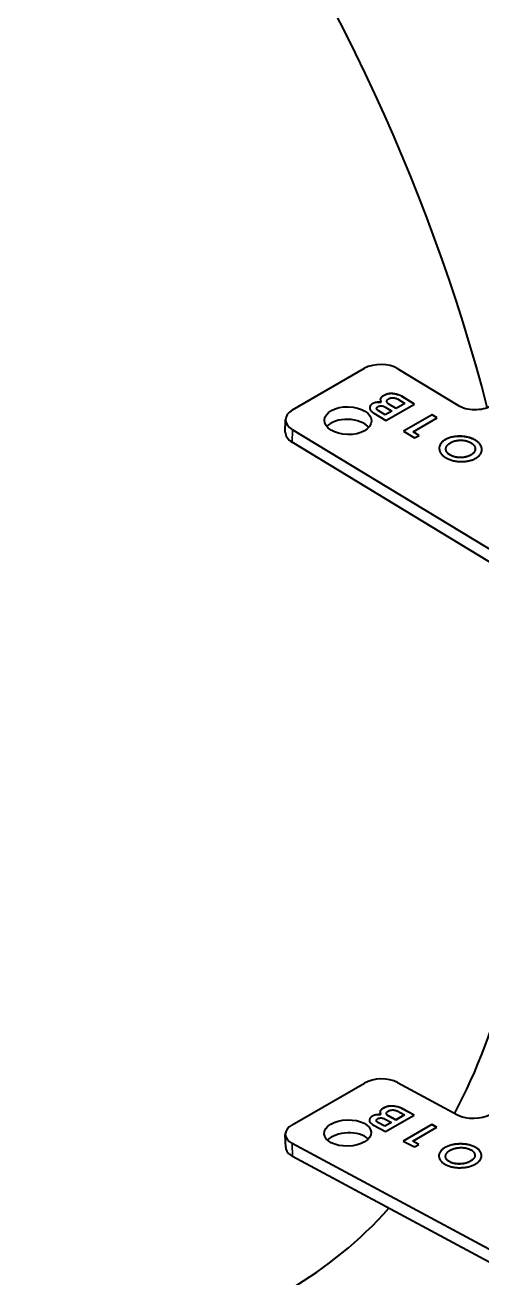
# Model space of a CAD drawing. Header units: millimetres. Extents: x 0 to 5945, y 0 to 4205.
# Drawn here: x 4915.3 to 4951.7, y 3223.2 to 3323 of the extents above; entities that cross this region are included whole.
import ezdxf

# ---------------------------------------------------------------- set-up
doc = ezdxf.new("R2010")
doc.units = ezdxf.units.MM
doc.header["$LTSCALE"] = 5
doc.layers.add('가시적인 것(ISO)', color=3, linetype='Continuous', lineweight=40)
doc.layers.add('가시적인 좁은 것(ISO)', color=3, linetype='Continuous', lineweight=35)

msp = doc.modelspace()

# ---------------------------------------------------------------- linework, layer by layer
at = {"layer": '가시적인 것(ISO)'}
for p, q in [((4936.561, 3292.386), (4942.306, 3295.703)), ((4944.957, 3295.663), (4949.728, 3292.765)), ((4942.939, 3292.883), (4942.939, 3292.888)), ((4943.609, 3292.993), (4943.609, 3292.998)), ((4943.812, 3293.515), (4943.812, 3293.52)), ((4944.002, 3291.55), (4946.272, 3292.86)), ((4944.073, 3293.081), (4944.073, 3293.086)), ((4944.813, 3292.498), (4944.221, 3292.858)), ((4944.221, 3292.853), (4944.221, 3292.858)), ((4944.813, 3292.493), (4944.221, 3292.853)), ((4945.516, 3292.904), (4944.813, 3292.498)), ((4945.516, 3292.898), (4944.813, 3292.493)), ((4944.924, 3293.263), (4945.516, 3292.904)), ((4945.265, 3293.467), (4945.266, 3293.472)), ((4946.268, 3292.858), (4945.265, 3293.467)), ((4946.272, 3292.86), (4945.266, 3293.472)), ((4945.516, 3292.898), (4945.516, 3292.904)), ((4943.046, 3292.131), (4944.002, 3291.55)), ((4943.263, 3292.497), (4943.263, 3292.502)), ((4943.948, 3291.999), (4943.392, 3292.336)), ((4943.392, 3292.331), (4943.392, 3292.336)), ((4943.948, 3291.994), (4943.392, 3292.331)), ((4943.905, 3292.633), (4944.462, 3292.295)), ((4944.462, 3292.295), (4943.948, 3291.999)), ((4944.462, 3292.29), (4943.948, 3291.994)), ((4943.948, 3291.994), (4943.948, 3291.999)), ((4944.462, 3292.29), (4944.462, 3292.295)), ((4944.813, 3292.493), (4944.813, 3292.498)), ((4947.677, 3292.007), (4945.407, 3290.696)), ((4947.677, 3292.002), (4945.411, 3290.694)), ((4946.164, 3290.653), (4948.082, 3291.761)), ((4948.082, 3291.761), (4947.677, 3292.007)), ((4947.677, 3292.002), (4947.677, 3292.007)), ((4948.078, 3291.758), (4947.677, 3292.002)), ((4935.989, 3290.616), (4936.012, 3291.623)), ((4952.907, 3280.887), (4936.56, 3290.815)), ((4945.407, 3290.696), (4946.291, 3290.159)), ((4946.642, 3290.362), (4946.164, 3290.653)), ((4946.164, 3290.648), (4946.164, 3290.653)), ((4946.638, 3290.36), (4946.164, 3290.648)), ((4952.884, 3279.88), (4936.537, 3289.808)), ((4946.291, 3290.159), (4946.642, 3290.362)), ((4948.73, 3290.017), (4948.73, 3290.023)), ((4951.135, 3289.966), (4951.135, 3289.971)), ((4948.78, 3289.283), (4948.78, 3289.288)), ((4949.105, 3288.797), (4949.105, 3288.802)), ((4950.759, 3288.789), (4950.76, 3288.794)), ((4951.112, 3289.276), (4951.112, 3289.281)), ((4936.537, 3235.44), (4942.282, 3238.757)), ((4944.933, 3238.81), (4949.703, 3236.242)), ((4943.788, 3236.749), (4943.788, 3236.754)), ((4946.248, 3236.215), (4945.241, 3236.757)), ((4945.241, 3236.752), (4945.241, 3236.757)), ((4946.243, 3236.212), (4945.241, 3236.752)), ((4942.915, 3236.124), (4942.914, 3236.129)), ((4943.239, 3235.765), (4943.239, 3235.77)), ((4943.585, 3236.25), (4943.585, 3236.255)), ((4943.881, 3235.921), (4944.437, 3235.622)), ((4943.978, 3234.904), (4946.248, 3236.215)), ((4944.049, 3236.341), (4944.049, 3236.347)), ((4944.789, 3235.825), (4944.196, 3236.143)), ((4944.197, 3236.138), (4944.196, 3236.143)), ((4944.789, 3235.82), (4944.197, 3236.138)), ((4945.491, 3236.23), (4944.789, 3235.825)), ((4945.491, 3236.225), (4944.789, 3235.82)), ((4944.789, 3235.82), (4944.789, 3235.825)), ((4944.899, 3236.549), (4945.491, 3236.23)), ((4945.491, 3236.225), (4945.491, 3236.23)), ((4943.021, 3235.419), (4943.978, 3234.904)), ((4943.924, 3235.325), (4943.368, 3235.625)), ((4943.368, 3235.62), (4943.368, 3235.625)), ((4943.924, 3235.32), (4943.368, 3235.62)), ((4944.437, 3235.622), (4943.924, 3235.325)), ((4944.437, 3235.617), (4943.924, 3235.32)), ((4943.924, 3235.32), (4943.924, 3235.325)), ((4944.437, 3235.617), (4944.437, 3235.622)), ((4947.652, 3235.459), (4945.382, 3234.149)), ((4947.652, 3235.454), (4945.387, 3234.146)), ((4946.139, 3234.133), (4948.057, 3235.241)), ((4948.057, 3235.241), (4947.652, 3235.459)), ((4947.652, 3235.454), (4947.652, 3235.459)), ((4948.053, 3235.238), (4947.652, 3235.454)), ((4936.018, 3233.636), (4935.988, 3234.673)), ((4952.879, 3225.165), (4936.536, 3233.962)), ((4945.382, 3234.149), (4946.266, 3233.673)), ((4946.617, 3233.876), (4946.139, 3234.133)), ((4946.139, 3234.128), (4946.139, 3234.133)), ((4946.613, 3233.873), (4946.139, 3234.128)), ((4946.266, 3233.673), (4946.617, 3233.876)), ((4952.909, 3224.128), (4936.566, 3232.924)), ((4948.705, 3233.621), (4948.705, 3233.626)), ((4948.755, 3232.909), (4948.755, 3232.914)), ((4951.086, 3233.025), (4951.086, 3233.03)), ((4951.11, 3233.653), (4951.109, 3233.659)), ((4949.08, 3232.485), (4949.08, 3232.49)), ((4950.734, 3232.532), (4950.734, 3232.538))]:
    msp.add_line(p, q, dxfattribs=at)
for centre, major_axis, ratio, start_param, end_param in [((4889.479, 3303.544), (-46.875, 81.19), 0.57735, 4.262243, 5.497787), ((4943.631, 3294.898), (1.875, -0.043), 0.592165, 0.798741, 2.369537), ((4951.054, 3293.531), (1.875, -0.043), 0.592165, 3.940333, 5.51113), ((4937.886, 3291.581), (-1.875, 0.043), 0.592165, 5.51113, 7.081926), ((4940.956, 3290.527), (1.875, -0.043), 0.592165, 0.4708, 2.670792), ((4937.863, 3290.574), (-1.875, 0.043), 0.592165, 0, 0.798741), ((4889.479, 3303.544), (46.875, -81.19), 0.57735, 0.346331, 0.725008), ((4943.607, 3238.044), (1.874, 0.054), 0.55748, 0.769037, 2.339833), ((4951.029, 3237.008), (1.874, 0.054), 0.55748, 3.91063, 5.481426), ((4937.862, 3234.727), (-1.874, -0.054), 0.55748, 5.481426, 7.052222), ((4940.985, 3233.751), (1.874, 0.054), 0.55748, 0.51944, 2.622153), ((4937.892, 3233.69), (-1.874, -0.054), 0.55748, 0, 0.769037), ((4889.479, 3303.544), (46.875, -81.19), 0.57735, 0, 0.186794)]:
    msp.add_ellipse(centre, major_axis=major_axis, ratio=ratio, start_param=start_param, end_param=end_param, dxfattribs=at)
for centre, major_axis, ratio in [((4940.979, 3291.534), (-1.875, 0.043), 0.592165), ((4940.955, 3234.788), (-1.874, -0.054), 0.55748)]:
    msp.add_ellipse(centre, major_axis=major_axis, ratio=ratio, dxfattribs=at)
for points, knots in [([(4945.266, 3293.472), (4945.248, 3293.482), (4945.211, 3293.503), (4945.148, 3293.532), (4945.08, 3293.56), (4945.004, 3293.586), (4944.921, 3293.61), (4944.832, 3293.633), (4944.736, 3293.654), (4944.635, 3293.674), (4944.53, 3293.689), (4944.424, 3293.694), (4944.319, 3293.689), (4944.214, 3293.675), (4944.111, 3293.65), (4944.009, 3293.616), (4943.908, 3293.573), (4943.845, 3293.538), (4943.812, 3293.52)], [0, 0, 0, 0, 0.0454695, 0.0934888, 0.1436277, 0.196604, 0.2525557, 0.3113266, 0.3739047, 0.4396166, 0.5059503, 0.5705255, 0.6345908, 0.7001064, 0.7681206, 0.8401735, 0.9171441, 1, 1, 1, 1]), ([(4945.265, 3293.467), (4945.247, 3293.477), (4945.21, 3293.498), (4945.148, 3293.527), (4945.079, 3293.555), (4945.004, 3293.58), (4944.921, 3293.605), (4944.832, 3293.628), (4944.736, 3293.649), (4944.635, 3293.669), (4944.53, 3293.684), (4944.424, 3293.689), (4944.319, 3293.684), (4944.214, 3293.67), (4944.111, 3293.645), (4944.009, 3293.611), (4943.908, 3293.568), (4943.845, 3293.533), (4943.812, 3293.515)], [0, 0, 0, 0, 0.0454695, 0.0934888, 0.1436277, 0.196604, 0.2525557, 0.3113266, 0.3739047, 0.4396166, 0.5059503, 0.5705255, 0.6345908, 0.7001064, 0.7681206, 0.8401735, 0.9171441, 1, 1, 1, 1]), ([(4942.939, 3292.888), (4942.921, 3292.877), (4942.886, 3292.855), (4942.84, 3292.819), (4942.802, 3292.78), (4942.769, 3292.739), (4942.745, 3292.695), (4942.727, 3292.649), (4942.715, 3292.599), (4942.711, 3292.548), (4942.714, 3292.495), (4942.729, 3292.442), (4942.755, 3292.39), (4942.791, 3292.337), (4942.839, 3292.285), (4942.898, 3292.233), (4942.967, 3292.181), (4943.019, 3292.148), (4943.046, 3292.131)], [0, 0, 0, 0, 0.054271, 0.10739, 0.160881, 0.214697, 0.269321, 0.325881, 0.384242, 0.445346, 0.507599, 0.570063, 0.63424, 0.700202, 0.769318, 0.841918, 0.918659, 1, 1, 1, 1]), ([(4942.939, 3292.883), (4942.921, 3292.872), (4942.886, 3292.85), (4942.84, 3292.814), (4942.802, 3292.775), (4942.769, 3292.734), (4942.745, 3292.69), (4942.727, 3292.644), (4942.715, 3292.596), (4942.712, 3292.564), (4942.712, 3292.549)], [0, 0, 0, 0, 0.0542712, 0.1073902, 0.1608808, 0.214697, 0.2693208, 0.3258811, 0.3842425, 0.4392127, 0.4392127, 0.4392127, 0.4392127]), ([(4943.609, 3292.998), (4943.608, 3292.998), (4943.603, 3292.998), (4943.592, 3292.999), (4943.573, 3292.998), (4943.546, 3292.998), (4943.512, 3292.998), (4943.471, 3292.998), (4943.422, 3292.997), (4943.367, 3292.998), (4943.309, 3292.996), (4943.251, 3292.991), (4943.194, 3292.982), (4943.139, 3292.97), (4943.086, 3292.954), (4943.035, 3292.936), (4942.985, 3292.914), (4942.954, 3292.897), (4942.939, 3292.888)], [0, 0, 0, 0, 0.005274, 0.020418, 0.046636, 0.083372, 0.129984, 0.187113, 0.254718, 0.332803, 0.415179, 0.496294, 0.577422, 0.658218, 0.740281, 0.823819, 0.910154, 1, 1, 1, 1]), ([(4943.609, 3292.993), (4943.608, 3292.993), (4943.603, 3292.993), (4943.592, 3292.994), (4943.573, 3292.993), (4943.546, 3292.993), (4943.512, 3292.993), (4943.471, 3292.993), (4943.422, 3292.992), (4943.367, 3292.993), (4943.309, 3292.991), (4943.25, 3292.986), (4943.194, 3292.977), (4943.139, 3292.965), (4943.086, 3292.949), (4943.035, 3292.931), (4942.985, 3292.909), (4942.954, 3292.892), (4942.939, 3292.883)], [0, 0, 0, 0, 0.005274, 0.020418, 0.046636, 0.083372, 0.129984, 0.187113, 0.254718, 0.332803, 0.415179, 0.496294, 0.577422, 0.658218, 0.740281, 0.823819, 0.910154, 1, 1, 1, 1]), ([(4943.392, 3292.336), (4943.381, 3292.343), (4943.36, 3292.357), (4943.332, 3292.378), (4943.309, 3292.4), (4943.291, 3292.421), (4943.276, 3292.443), (4943.268, 3292.466), (4943.263, 3292.488), (4943.263, 3292.517), (4943.272, 3292.553), (4943.291, 3292.592), (4943.324, 3292.627), (4943.353, 3292.646), (4943.368, 3292.655)], [0, 0, 0, 0, 0.078433, 0.152389, 0.223413, 0.290239, 0.355514, 0.4183, 0.48121, 0.544347, 0.666179, 0.779804, 0.890324, 1, 1, 1, 1]), ([(4943.368, 3292.655), (4943.384, 3292.664), (4943.417, 3292.681), (4943.477, 3292.699), (4943.544, 3292.71), (4943.604, 3292.714), (4943.653, 3292.713), (4943.691, 3292.71), (4943.728, 3292.704), (4943.765, 3292.695), (4943.801, 3292.684), (4943.837, 3292.669), (4943.872, 3292.652), (4943.894, 3292.64), (4943.905, 3292.633)], [0, 0, 0, 0, 0.109636, 0.220116, 0.334575, 0.456362, 0.519476, 0.582364, 0.644615, 0.709867, 0.776668, 0.847666, 0.921596, 1, 1, 1, 1]), ([(4943.812, 3293.52), (4943.789, 3293.506), (4943.743, 3293.479), (4943.684, 3293.435), (4943.636, 3293.391), (4943.598, 3293.348), (4943.571, 3293.304), (4943.557, 3293.26), (4943.552, 3293.216), (4943.56, 3293.173), (4943.572, 3293.134), (4943.582, 3293.098), (4943.59, 3293.068), (4943.596, 3293.044), (4943.602, 3293.025), (4943.605, 3293.011), (4943.609, 3293.003), (4943.609, 3292.999), (4943.609, 3292.998)], [0, 0, 0, 0, 0.105646, 0.204516, 0.296198, 0.381522, 0.46299, 0.540907, 0.616999, 0.693286, 0.76542, 0.827434, 0.880047, 0.923399, 0.956632, 0.980963, 0.995178, 1, 1, 1, 1]), ([(4943.812, 3293.515), (4943.789, 3293.501), (4943.743, 3293.474), (4943.684, 3293.43), (4943.635, 3293.386), (4943.598, 3293.343), (4943.571, 3293.299), (4943.558, 3293.259), (4943.554, 3293.233), (4943.554, 3293.223)], [0, 0, 0, 0, 0.1056459, 0.204516, 0.2961979, 0.381522, 0.4629903, 0.5409067, 0.5967009, 0.5967009, 0.5967009, 0.5967009]), ([(4944.221, 3292.858), (4944.2, 3292.871), (4944.159, 3292.899), (4944.116, 3292.948), (4944.086, 3293.002), (4944.075, 3293.051), (4944.072, 3293.09), (4944.077, 3293.12), (4944.087, 3293.148), (4944.102, 3293.176), (4944.123, 3293.202), (4944.15, 3293.228), (4944.182, 3293.252), (4944.206, 3293.267), (4944.219, 3293.275)], [0, 0, 0, 0, 0.117128, 0.23316, 0.353512, 0.480979, 0.546226, 0.609576, 0.67174, 0.734132, 0.797573, 0.862843, 0.929797, 1, 1, 1, 1]), ([(4944.221, 3292.853), (4944.2, 3292.866), (4944.159, 3292.894), (4944.116, 3292.943), (4944.086, 3292.997), (4944.075, 3293.044), (4944.073, 3293.073), (4944.073, 3293.081)], [0, 0, 0, 0, 0.1171285, 0.2331602, 0.3535118, 0.4809789, 0.5368988, 0.5368988, 0.5368988, 0.5368988]), ([(4944.219, 3293.275), (4944.232, 3293.282), (4944.258, 3293.297), (4944.3, 3293.315), (4944.344, 3293.33), (4944.39, 3293.341), (4944.437, 3293.35), (4944.485, 3293.355), (4944.535, 3293.357), (4944.602, 3293.355), (4944.683, 3293.347), (4944.773, 3293.328), (4944.856, 3293.301), (4944.901, 3293.276), (4944.924, 3293.263)], [0, 0, 0, 0, 0.070191, 0.137132, 0.20239, 0.265819, 0.3282, 0.39099, 0.454328, 0.519563, 0.646553, 0.766882, 0.882893, 1, 1, 1, 1]), ([(4943.392, 3292.331), (4943.381, 3292.338), (4943.36, 3292.352), (4943.332, 3292.373), (4943.309, 3292.395), (4943.291, 3292.416), (4943.276, 3292.438), (4943.268, 3292.461), (4943.263, 3292.48), (4943.263, 3292.492), (4943.263, 3292.497)], [0, 0, 0, 0, 0.0784327, 0.1523894, 0.2234133, 0.2902387, 0.3555143, 0.4182997, 0.4812103, 0.5193148, 0.5193148, 0.5193148, 0.5193148]), ([(4948.73, 3290.023), (4948.691, 3289.999), (4948.613, 3289.952), (4948.514, 3289.873), (4948.43, 3289.791), (4948.361, 3289.705), (4948.308, 3289.614), (4948.272, 3289.52), (4948.251, 3289.421), (4948.246, 3289.319), (4948.257, 3289.217), (4948.282, 3289.117), (4948.322, 3289.021), (4948.378, 3288.928), (4948.45, 3288.84), (4948.537, 3288.755), (4948.639, 3288.673), (4948.717, 3288.623), (4948.757, 3288.598)], [0, 0, 0, 0, 0.06397, 0.126284, 0.187359, 0.247797, 0.308455, 0.370012, 0.432899, 0.497705, 0.562762, 0.626042, 0.687967, 0.749142, 0.810408, 0.872191, 0.935137, 1, 1, 1, 1]), ([(4948.73, 3290.017), (4948.691, 3289.994), (4948.613, 3289.946), (4948.514, 3289.868), (4948.429, 3289.786), (4948.361, 3289.7), (4948.308, 3289.609), (4948.272, 3289.514), (4948.254, 3289.428), (4948.249, 3289.372), (4948.249, 3289.35)], [0, 0, 0, 0, 0.06397, 0.1262838, 0.1873587, 0.2477972, 0.308455, 0.370012, 0.4328989, 0.474739, 0.474739, 0.474739, 0.474739]), ([(4951.135, 3289.971), (4951.093, 3289.995), (4951.011, 3290.043), (4950.875, 3290.105), (4950.734, 3290.158), (4950.585, 3290.203), (4950.43, 3290.238), (4950.269, 3290.265), (4950.101, 3290.282), (4949.928, 3290.29), (4949.755, 3290.289), (4949.588, 3290.279), (4949.426, 3290.26), (4949.273, 3290.231), (4949.125, 3290.193), (4948.986, 3290.146), (4948.852, 3290.089), (4948.771, 3290.045), (4948.73, 3290.023)], [0, 0, 0, 0, 0.064915, 0.127912, 0.189797, 0.251186, 0.312506, 0.374481, 0.437945, 0.503352, 0.568537, 0.631651, 0.693257, 0.753763, 0.814041, 0.874948, 0.936649, 1, 1, 1, 1]), ([(4951.135, 3289.966), (4951.093, 3289.99), (4951.011, 3290.038), (4950.875, 3290.1), (4950.734, 3290.153), (4950.585, 3290.198), (4950.43, 3290.233), (4950.269, 3290.259), (4950.101, 3290.277), (4949.928, 3290.285), (4949.755, 3290.284), (4949.587, 3290.274), (4949.426, 3290.255), (4949.272, 3290.226), (4949.125, 3290.188), (4948.985, 3290.141), (4948.852, 3290.084), (4948.771, 3290.04), (4948.73, 3290.017)], [0, 0, 0, 0, 0.064915, 0.127912, 0.189797, 0.251186, 0.312506, 0.374481, 0.437945, 0.503352, 0.568537, 0.631651, 0.693257, 0.753763, 0.814041, 0.874948, 0.936649, 1, 1, 1, 1]), ([(4949.105, 3288.802), (4949.079, 3288.819), (4949.026, 3288.853), (4948.959, 3288.908), (4948.902, 3288.965), (4948.856, 3289.025), (4948.82, 3289.088), (4948.796, 3289.153), (4948.782, 3289.221), (4948.779, 3289.29), (4948.786, 3289.36), (4948.804, 3289.428), (4948.833, 3289.493), (4948.871, 3289.556), (4948.923, 3289.615), (4948.984, 3289.673), (4949.056, 3289.728), (4949.111, 3289.761), (4949.139, 3289.778)], [0, 0, 0, 0, 0.0632441, 0.1244499, 0.1849508, 0.2446018, 0.3048955, 0.3657877, 0.4281946, 0.4926964, 0.5575205, 0.6207042, 0.6825881, 0.7443622, 0.8065622, 0.8694389, 0.9335027, 1, 1, 1, 1]), ([(4949.139, 3289.778), (4949.168, 3289.794), (4949.225, 3289.825), (4949.318, 3289.866), (4949.415, 3289.9), (4949.517, 3289.928), (4949.623, 3289.949), (4949.733, 3289.965), (4949.848, 3289.973), (4949.965, 3289.976), (4950.083, 3289.972), (4950.197, 3289.962), (4950.306, 3289.946), (4950.411, 3289.923), (4950.511, 3289.894), (4950.607, 3289.859), (4950.698, 3289.818), (4950.753, 3289.786), (4950.781, 3289.77)], [0, 0, 0, 0, 0.065473, 0.129162, 0.191669, 0.253205, 0.314946, 0.377093, 0.440281, 0.505381, 0.570157, 0.63283, 0.693807, 0.754357, 0.814262, 0.87502, 0.936487, 1, 1, 1, 1]), ([(4950.781, 3289.77), (4950.808, 3289.752), (4950.861, 3289.718), (4950.93, 3289.663), (4950.987, 3289.605), (4951.035, 3289.544), (4951.071, 3289.481), (4951.097, 3289.416), (4951.111, 3289.348), (4951.114, 3289.278), (4951.107, 3289.209), (4951.089, 3289.141), (4951.06, 3289.076), (4951.021, 3289.014), (4950.972, 3288.954), (4950.912, 3288.897), (4950.841, 3288.843), (4950.787, 3288.81), (4950.76, 3288.794)], [0, 0, 0, 0, 0.0642169, 0.1263866, 0.1875158, 0.248082, 0.3086649, 0.3696568, 0.4323176, 0.4968162, 0.5616371, 0.6245545, 0.6864353, 0.747774, 0.8091524, 0.871392, 0.9348072, 1, 1, 1, 1]), ([(4951.162, 3288.546), (4951.201, 3288.569), (4951.278, 3288.616), (4951.376, 3288.694), (4951.46, 3288.775), (4951.528, 3288.861), (4951.582, 3288.951), (4951.619, 3289.045), (4951.641, 3289.144), (4951.647, 3289.246), (4951.638, 3289.348), (4951.613, 3289.448), (4951.573, 3289.544), (4951.517, 3289.637), (4951.445, 3289.726), (4951.357, 3289.812), (4951.255, 3289.894), (4951.175, 3289.945), (4951.135, 3289.971)], [0, 0, 0, 0, 0.063291, 0.124932, 0.185727, 0.24587, 0.30622, 0.36753, 0.430311, 0.495281, 0.560293, 0.623697, 0.685612, 0.747076, 0.808616, 0.870877, 0.934477, 1, 1, 1, 1]), ([(4951.644, 3289.218), (4951.644, 3289.226), (4951.644, 3289.267), (4951.638, 3289.343), (4951.613, 3289.443), (4951.572, 3289.539), (4951.517, 3289.632), (4951.445, 3289.721), (4951.357, 3289.807), (4951.255, 3289.889), (4951.175, 3289.94), (4951.135, 3289.966)], [0.4809005, 0.4809005, 0.4809005, 0.4809005, 0.4952813, 0.5602928, 0.6236967, 0.6856123, 0.7470756, 0.8086165, 0.8708769, 0.9344773, 1, 1, 1, 1]), ([(4949.105, 3288.797), (4949.079, 3288.814), (4949.026, 3288.848), (4948.959, 3288.903), (4948.902, 3288.96), (4948.855, 3289.02), (4948.82, 3289.083), (4948.796, 3289.148), (4948.782, 3289.215), (4948.78, 3289.261), (4948.78, 3289.283)], [0, 0, 0, 0, 0.0632441, 0.1244499, 0.1849508, 0.2446018, 0.3048955, 0.3657877, 0.4281946, 0.4910345, 0.4910345, 0.4910345, 0.4910345]), ([(4950.76, 3288.794), (4950.73, 3288.777), (4950.672, 3288.746), (4950.578, 3288.705), (4950.48, 3288.67), (4950.377, 3288.642), (4950.27, 3288.62), (4950.16, 3288.604), (4950.045, 3288.595), (4949.927, 3288.593), (4949.81, 3288.596), (4949.695, 3288.607), (4949.585, 3288.623), (4949.479, 3288.646), (4949.379, 3288.676), (4949.282, 3288.711), (4949.19, 3288.753), (4949.134, 3288.786), (4949.105, 3288.802)], [0, 0, 0, 0, 0.066214, 0.130004, 0.192612, 0.254651, 0.316026, 0.377646, 0.44056, 0.505107, 0.569334, 0.63173, 0.692637, 0.752964, 0.813275, 0.874146, 0.936054, 1, 1, 1, 1]), ([(4950.759, 3288.789), (4950.73, 3288.772), (4950.672, 3288.741), (4950.578, 3288.7), (4950.479, 3288.665), (4950.377, 3288.636), (4950.27, 3288.615), (4950.159, 3288.599), (4950.045, 3288.59), (4949.927, 3288.588), (4949.81, 3288.591), (4949.695, 3288.602), (4949.585, 3288.618), (4949.479, 3288.641), (4949.379, 3288.671), (4949.282, 3288.706), (4949.19, 3288.748), (4949.134, 3288.781), (4949.105, 3288.797)], [0, 0, 0, 0, 0.066214, 0.130004, 0.192612, 0.254651, 0.316026, 0.377646, 0.44056, 0.505107, 0.569334, 0.63173, 0.692637, 0.752964, 0.813275, 0.874146, 0.936054, 1, 1, 1, 1]), ([(4951.112, 3289.276), (4951.112, 3289.275), (4951.112, 3289.251), (4951.107, 3289.204), (4951.089, 3289.136), (4951.06, 3289.071), (4951.021, 3289.009), (4950.972, 3288.949), (4950.912, 3288.892), (4950.841, 3288.838), (4950.787, 3288.805), (4950.759, 3288.789)], [0.4946833, 0.4946833, 0.4946833, 0.4946833, 0.4968162, 0.5616371, 0.6245545, 0.6864353, 0.747774, 0.8091524, 0.871392, 0.9348072, 1, 1, 1, 1]), ([(4948.757, 3288.598), (4948.799, 3288.573), (4948.883, 3288.525), (4949.019, 3288.462), (4949.161, 3288.408), (4949.31, 3288.363), (4949.465, 3288.327), (4949.626, 3288.301), (4949.794, 3288.283), (4949.965, 3288.275), (4950.136, 3288.275), (4950.303, 3288.286), (4950.464, 3288.305), (4950.617, 3288.335), (4950.764, 3288.373), (4950.904, 3288.421), (4951.039, 3288.478), (4951.121, 3288.523), (4951.162, 3288.546)], [0, 0, 0, 0, 0.06547, 0.129019, 0.191178, 0.252596, 0.313915, 0.375781, 0.439001, 0.503662, 0.568253, 0.630807, 0.692068, 0.75257, 0.812874, 0.873837, 0.936091, 1, 1, 1, 1]), ([(4943.788, 3236.754), (4943.764, 3236.74), (4943.719, 3236.712), (4943.659, 3236.669), (4943.611, 3236.626), (4943.574, 3236.584), (4943.547, 3236.542), (4943.532, 3236.5), (4943.527, 3236.458), (4943.535, 3236.418), (4943.547, 3236.381), (4943.558, 3236.348), (4943.565, 3236.321), (4943.572, 3236.298), (4943.578, 3236.28), (4943.581, 3236.267), (4943.584, 3236.26), (4943.585, 3236.256), (4943.585, 3236.255)], [0, 0, 0, 0, 0.105646, 0.204516, 0.296198, 0.381522, 0.46299, 0.540907, 0.616999, 0.693286, 0.76542, 0.827434, 0.880047, 0.923399, 0.956632, 0.980963, 0.995178, 1, 1, 1, 1]), ([(4943.788, 3236.749), (4943.765, 3236.734), (4943.719, 3236.707), (4943.66, 3236.664), (4943.611, 3236.621), (4943.574, 3236.579), (4943.547, 3236.537), (4943.533, 3236.496), (4943.53, 3236.47), (4943.53, 3236.457)], [0, 0, 0, 0, 0.1056459, 0.204516, 0.2961979, 0.381522, 0.4629903, 0.5409067, 0.6096641, 0.6096641, 0.6096641, 0.6096641]), ([(4945.241, 3236.757), (4945.223, 3236.766), (4945.186, 3236.785), (4945.124, 3236.81), (4945.055, 3236.834), (4944.979, 3236.855), (4944.897, 3236.875), (4944.808, 3236.894), (4944.712, 3236.911), (4944.611, 3236.926), (4944.506, 3236.937), (4944.4, 3236.938), (4944.294, 3236.929), (4944.19, 3236.912), (4944.087, 3236.886), (4943.985, 3236.851), (4943.884, 3236.806), (4943.821, 3236.772), (4943.788, 3236.754)], [0, 0, 0, 0, 0.0454695, 0.0934888, 0.1436277, 0.196604, 0.2525557, 0.3113266, 0.3739047, 0.4396166, 0.5059503, 0.5705255, 0.6345908, 0.7001064, 0.7681206, 0.8401735, 0.9171441, 1, 1, 1, 1]), ([(4945.241, 3236.752), (4945.223, 3236.761), (4945.186, 3236.779), (4945.124, 3236.805), (4945.055, 3236.828), (4944.979, 3236.85), (4944.897, 3236.87), (4944.808, 3236.889), (4944.712, 3236.906), (4944.611, 3236.921), (4944.506, 3236.932), (4944.4, 3236.933), (4944.295, 3236.924), (4944.19, 3236.907), (4944.087, 3236.88), (4943.985, 3236.845), (4943.884, 3236.801), (4943.821, 3236.766), (4943.788, 3236.749)], [0, 0, 0, 0, 0.0454695, 0.0934888, 0.1436277, 0.196604, 0.2525557, 0.3113266, 0.3739047, 0.4396166, 0.5059503, 0.5705255, 0.6345908, 0.7001064, 0.7681206, 0.8401735, 0.9171441, 1, 1, 1, 1]), ([(4942.914, 3236.129), (4942.897, 3236.118), (4942.862, 3236.096), (4942.816, 3236.061), (4942.778, 3236.023), (4942.745, 3235.983), (4942.721, 3235.941), (4942.703, 3235.896), (4942.691, 3235.85), (4942.686, 3235.801), (4942.689, 3235.752), (4942.705, 3235.702), (4942.731, 3235.653), (4942.767, 3235.605), (4942.814, 3235.557), (4942.873, 3235.51), (4942.942, 3235.464), (4942.994, 3235.434), (4943.021, 3235.419)], [0, 0, 0, 0, 0.054271, 0.10739, 0.160881, 0.214697, 0.269321, 0.325881, 0.384242, 0.445346, 0.507599, 0.570063, 0.63424, 0.700202, 0.769318, 0.841918, 0.918659, 1, 1, 1, 1]), ([(4942.915, 3236.124), (4942.897, 3236.113), (4942.862, 3236.091), (4942.816, 3236.056), (4942.778, 3236.018), (4942.745, 3235.978), (4942.721, 3235.935), (4942.703, 3235.891), (4942.691, 3235.844), (4942.688, 3235.809), (4942.688, 3235.789), (4942.688, 3235.785)], [0, 0, 0, 0, 0.0542712, 0.1073902, 0.1608808, 0.214697, 0.2693208, 0.3258811, 0.3842425, 0.4453458, 0.4588077, 0.4588077, 0.4588077, 0.4588077]), ([(4943.585, 3236.255), (4943.584, 3236.255), (4943.579, 3236.255), (4943.567, 3236.255), (4943.549, 3236.254), (4943.522, 3236.253), (4943.488, 3236.252), (4943.447, 3236.25), (4943.398, 3236.248), (4943.343, 3236.246), (4943.284, 3236.243), (4943.226, 3236.236), (4943.17, 3236.226), (4943.115, 3236.213), (4943.062, 3236.196), (4943.01, 3236.177), (4942.961, 3236.155), (4942.93, 3236.137), (4942.914, 3236.129)], [0, 0, 0, 0, 0.005274, 0.020418, 0.046636, 0.083372, 0.129984, 0.187113, 0.254718, 0.332803, 0.415179, 0.496294, 0.577422, 0.658218, 0.740281, 0.823819, 0.910154, 1, 1, 1, 1]), ([(4943.585, 3236.25), (4943.584, 3236.25), (4943.579, 3236.25), (4943.568, 3236.25), (4943.549, 3236.249), (4943.522, 3236.248), (4943.488, 3236.247), (4943.447, 3236.245), (4943.398, 3236.243), (4943.343, 3236.241), (4943.285, 3236.238), (4943.226, 3236.231), (4943.17, 3236.221), (4943.115, 3236.208), (4943.062, 3236.191), (4943.011, 3236.172), (4942.961, 3236.149), (4942.93, 3236.132), (4942.915, 3236.124)], [0, 0, 0, 0, 0.005274, 0.020418, 0.046636, 0.083372, 0.129984, 0.187113, 0.254718, 0.332803, 0.415179, 0.496294, 0.577422, 0.658218, 0.740281, 0.823819, 0.910154, 1, 1, 1, 1]), ([(4943.368, 3235.625), (4943.357, 3235.631), (4943.335, 3235.643), (4943.308, 3235.662), (4943.285, 3235.681), (4943.266, 3235.701), (4943.252, 3235.721), (4943.243, 3235.742), (4943.238, 3235.763), (4943.239, 3235.791), (4943.248, 3235.824), (4943.267, 3235.862), (4943.299, 3235.896), (4943.329, 3235.915), (4943.343, 3235.924)], [0, 0, 0, 0, 0.078433, 0.152389, 0.223413, 0.290239, 0.355514, 0.4183, 0.48121, 0.544347, 0.666179, 0.779804, 0.890324, 1, 1, 1, 1]), ([(4943.368, 3235.62), (4943.357, 3235.626), (4943.336, 3235.638), (4943.308, 3235.657), (4943.285, 3235.676), (4943.266, 3235.696), (4943.252, 3235.716), (4943.243, 3235.737), (4943.24, 3235.753), (4943.239, 3235.763), (4943.239, 3235.765)], [0, 0, 0, 0, 0.0784327, 0.1523894, 0.2234133, 0.2902387, 0.3555143, 0.4182997, 0.4812103, 0.5031843, 0.5031843, 0.5031843, 0.5031843]), ([(4943.343, 3235.924), (4943.36, 3235.933), (4943.393, 3235.95), (4943.452, 3235.969), (4943.52, 3235.981), (4943.579, 3235.987), (4943.629, 3235.989), (4943.667, 3235.987), (4943.704, 3235.982), (4943.74, 3235.975), (4943.777, 3235.965), (4943.812, 3235.953), (4943.848, 3235.938), (4943.87, 3235.927), (4943.881, 3235.921)], [0, 0, 0, 0, 0.109636, 0.220116, 0.334575, 0.456362, 0.519476, 0.582364, 0.644615, 0.709867, 0.776668, 0.847666, 0.921596, 1, 1, 1, 1]), ([(4944.196, 3236.143), (4944.176, 3236.156), (4944.135, 3236.18), (4944.092, 3236.225), (4944.061, 3236.275), (4944.051, 3236.32), (4944.048, 3236.358), (4944.053, 3236.385), (4944.063, 3236.412), (4944.078, 3236.439), (4944.099, 3236.465), (4944.125, 3236.49), (4944.157, 3236.514), (4944.182, 3236.529), (4944.195, 3236.536)], [0, 0, 0, 0, 0.117128, 0.23316, 0.353512, 0.480979, 0.546226, 0.609576, 0.67174, 0.734132, 0.797573, 0.862843, 0.929797, 1, 1, 1, 1]), ([(4944.197, 3236.138), (4944.176, 3236.15), (4944.135, 3236.175), (4944.092, 3236.22), (4944.062, 3236.27), (4944.052, 3236.311), (4944.049, 3236.336), (4944.049, 3236.341)], [0, 0, 0, 0, 0.1171285, 0.2331602, 0.3535118, 0.4809789, 0.5206695, 0.5206695, 0.5206695, 0.5206695]), ([(4944.195, 3236.536), (4944.208, 3236.544), (4944.234, 3236.558), (4944.276, 3236.577), (4944.32, 3236.592), (4944.365, 3236.605), (4944.412, 3236.614), (4944.461, 3236.621), (4944.51, 3236.624), (4944.577, 3236.624), (4944.658, 3236.62), (4944.749, 3236.605), (4944.831, 3236.582), (4944.876, 3236.56), (4944.899, 3236.549)], [0, 0, 0, 0, 0.070191, 0.137132, 0.20239, 0.265819, 0.3282, 0.39099, 0.454328, 0.519563, 0.646553, 0.766882, 0.882893, 1, 1, 1, 1]), ([(4951.109, 3233.659), (4951.068, 3233.68), (4950.985, 3233.722), (4950.85, 3233.776), (4950.708, 3233.822), (4950.56, 3233.859), (4950.405, 3233.886), (4950.243, 3233.906), (4950.075, 3233.916), (4949.902, 3233.918), (4949.73, 3233.912), (4949.562, 3233.897), (4949.401, 3233.874), (4949.247, 3233.841), (4949.1, 3233.8), (4948.96, 3233.751), (4948.826, 3233.693), (4948.746, 3233.649), (4948.705, 3233.626)], [0, 0, 0, 0, 0.064915, 0.127912, 0.189797, 0.251186, 0.312506, 0.374481, 0.437945, 0.503352, 0.568537, 0.631651, 0.693257, 0.753763, 0.814041, 0.874948, 0.936649, 1, 1, 1, 1]), ([(4951.11, 3233.653), (4951.068, 3233.675), (4950.985, 3233.717), (4950.85, 3233.771), (4950.708, 3233.817), (4950.56, 3233.853), (4950.405, 3233.881), (4950.244, 3233.901), (4950.075, 3233.911), (4949.903, 3233.913), (4949.73, 3233.907), (4949.562, 3233.892), (4949.401, 3233.868), (4949.247, 3233.836), (4949.1, 3233.795), (4948.96, 3233.746), (4948.827, 3233.688), (4948.746, 3233.644), (4948.705, 3233.621)], [0, 0, 0, 0, 0.064915, 0.127912, 0.189797, 0.251186, 0.312506, 0.374481, 0.437945, 0.503352, 0.568537, 0.631651, 0.693257, 0.753763, 0.814041, 0.874948, 0.936649, 1, 1, 1, 1]), ([(4948.705, 3233.626), (4948.666, 3233.602), (4948.588, 3233.555), (4948.488, 3233.479), (4948.404, 3233.398), (4948.336, 3233.315), (4948.282, 3233.228), (4948.246, 3233.137), (4948.226, 3233.043), (4948.221, 3232.947), (4948.231, 3232.852), (4948.256, 3232.759), (4948.297, 3232.669), (4948.353, 3232.584), (4948.424, 3232.503), (4948.512, 3232.426), (4948.613, 3232.353), (4948.691, 3232.308), (4948.731, 3232.286)], [0, 0, 0, 0, 0.06397, 0.126284, 0.187359, 0.247797, 0.308455, 0.370012, 0.432899, 0.497705, 0.562762, 0.626042, 0.687967, 0.749142, 0.810408, 0.872191, 0.935137, 1, 1, 1, 1]), ([(4948.705, 3233.621), (4948.666, 3233.597), (4948.588, 3233.55), (4948.488, 3233.473), (4948.404, 3233.393), (4948.336, 3233.31), (4948.282, 3233.223), (4948.246, 3233.132), (4948.226, 3233.039), (4948.223, 3232.976), (4948.223, 3232.945)], [0, 0, 0, 0, 0.06397, 0.1262838, 0.1873587, 0.2477972, 0.308455, 0.370012, 0.4328989, 0.4959898, 0.4959898, 0.4959898, 0.4959898]), ([(4949.08, 3232.49), (4949.053, 3232.505), (4949.001, 3232.535), (4948.933, 3232.584), (4948.877, 3232.636), (4948.83, 3232.691), (4948.794, 3232.749), (4948.77, 3232.81), (4948.756, 3232.873), (4948.753, 3232.939), (4948.76, 3233.004), (4948.778, 3233.069), (4948.807, 3233.131), (4948.846, 3233.191), (4948.897, 3233.25), (4948.958, 3233.306), (4949.03, 3233.36), (4949.085, 3233.393), (4949.113, 3233.41)], [0, 0, 0, 0, 0.0632441, 0.1244499, 0.1849508, 0.2446018, 0.3048955, 0.3657877, 0.4281946, 0.4926964, 0.5575205, 0.6207042, 0.6825881, 0.7443622, 0.8065622, 0.8694389, 0.9335027, 1, 1, 1, 1]), ([(4949.08, 3232.485), (4949.053, 3232.5), (4949.001, 3232.53), (4948.933, 3232.579), (4948.877, 3232.631), (4948.83, 3232.686), (4948.795, 3232.744), (4948.77, 3232.805), (4948.758, 3232.86), (4948.755, 3232.895), (4948.755, 3232.909)], [0, 0, 0, 0, 0.0632441, 0.1244499, 0.1849508, 0.2446018, 0.3048955, 0.3657877, 0.4281946, 0.4689211, 0.4689211, 0.4689211, 0.4689211]), ([(4949.113, 3233.41), (4949.142, 3233.426), (4949.199, 3233.457), (4949.292, 3233.498), (4949.389, 3233.534), (4949.491, 3233.564), (4949.597, 3233.587), (4949.708, 3233.606), (4949.822, 3233.618), (4949.94, 3233.624), (4950.057, 3233.624), (4950.171, 3233.619), (4950.281, 3233.607), (4950.385, 3233.589), (4950.485, 3233.565), (4950.581, 3233.536), (4950.672, 3233.5), (4950.727, 3233.472), (4950.755, 3233.457)], [0, 0, 0, 0, 0.065473, 0.129162, 0.191669, 0.253205, 0.314946, 0.377093, 0.440281, 0.505381, 0.570157, 0.63283, 0.693807, 0.754357, 0.814262, 0.87502, 0.936487, 1, 1, 1, 1]), ([(4950.755, 3233.457), (4950.782, 3233.442), (4950.835, 3233.412), (4950.904, 3233.362), (4950.962, 3233.309), (4951.01, 3233.254), (4951.045, 3233.195), (4951.071, 3233.135), (4951.085, 3233.071), (4951.088, 3233.006), (4951.081, 3232.94), (4951.063, 3232.876), (4951.034, 3232.814), (4950.995, 3232.754), (4950.946, 3232.696), (4950.886, 3232.641), (4950.815, 3232.587), (4950.761, 3232.554), (4950.734, 3232.538)], [0, 0, 0, 0, 0.0642169, 0.1263866, 0.1875158, 0.248082, 0.3086649, 0.3696568, 0.4323176, 0.4968162, 0.5616371, 0.6245545, 0.6864353, 0.747774, 0.8091524, 0.871392, 0.9348072, 1, 1, 1, 1]), ([(4951.086, 3233.025), (4951.087, 3233.017), (4951.087, 3232.987), (4951.081, 3232.935), (4951.064, 3232.871), (4951.035, 3232.809), (4950.996, 3232.749), (4950.946, 3232.691), (4950.886, 3232.635), (4950.815, 3232.582), (4950.761, 3232.549), (4950.734, 3232.532)], [0.4728618, 0.4728618, 0.4728618, 0.4728618, 0.4968162, 0.5616371, 0.6245545, 0.6864353, 0.747774, 0.8091524, 0.871392, 0.9348072, 1, 1, 1, 1]), ([(4951.136, 3232.318), (4951.175, 3232.341), (4951.251, 3232.388), (4951.35, 3232.464), (4951.434, 3232.544), (4951.502, 3232.627), (4951.556, 3232.714), (4951.593, 3232.804), (4951.615, 3232.897), (4951.621, 3232.993), (4951.612, 3233.089), (4951.588, 3233.183), (4951.547, 3233.272), (4951.491, 3233.357), (4951.419, 3233.439), (4951.332, 3233.517), (4951.229, 3233.591), (4951.15, 3233.636), (4951.109, 3233.659)], [0, 0, 0, 0, 0.063291, 0.124932, 0.185727, 0.24587, 0.30622, 0.36753, 0.430311, 0.495281, 0.560293, 0.623697, 0.685612, 0.747076, 0.808616, 0.870877, 0.934477, 1, 1, 1, 1]), ([(4951.618, 3233.001), (4951.617, 3233.029), (4951.611, 3233.089), (4951.588, 3233.177), (4951.547, 3233.267), (4951.491, 3233.352), (4951.419, 3233.434), (4951.332, 3233.512), (4951.229, 3233.586), (4951.15, 3233.631), (4951.11, 3233.653)], [0.5042184, 0.5042184, 0.5042184, 0.5042184, 0.5602928, 0.6236967, 0.6856123, 0.7470756, 0.8086165, 0.8708769, 0.9344773, 1, 1, 1, 1]), ([(4948.731, 3232.286), (4948.773, 3232.264), (4948.857, 3232.221), (4948.993, 3232.167), (4949.135, 3232.12), (4949.284, 3232.083), (4949.439, 3232.055), (4949.6, 3232.035), (4949.768, 3232.024), (4949.939, 3232.023), (4950.11, 3232.029), (4950.277, 3232.044), (4950.438, 3232.068), (4950.591, 3232.101), (4950.738, 3232.142), (4950.878, 3232.192), (4951.013, 3232.25), (4951.094, 3232.295), (4951.136, 3232.318)], [0, 0, 0, 0, 0.06547, 0.129019, 0.191178, 0.252596, 0.313915, 0.375781, 0.439001, 0.503662, 0.568253, 0.630807, 0.692068, 0.75257, 0.812874, 0.873837, 0.936091, 1, 1, 1, 1]), ([(4950.734, 3232.538), (4950.704, 3232.521), (4950.646, 3232.49), (4950.552, 3232.448), (4950.454, 3232.412), (4950.351, 3232.382), (4950.244, 3232.357), (4950.134, 3232.339), (4950.019, 3232.327), (4949.901, 3232.321), (4949.784, 3232.32), (4949.669, 3232.326), (4949.559, 3232.338), (4949.454, 3232.355), (4949.353, 3232.38), (4949.256, 3232.41), (4949.164, 3232.447), (4949.108, 3232.475), (4949.08, 3232.49)], [0, 0, 0, 0, 0.066214, 0.130004, 0.192612, 0.254651, 0.316026, 0.377646, 0.44056, 0.505107, 0.569334, 0.63173, 0.692637, 0.752964, 0.813275, 0.874146, 0.936054, 1, 1, 1, 1]), ([(4950.734, 3232.532), (4950.704, 3232.516), (4950.646, 3232.484), (4950.552, 3232.443), (4950.454, 3232.406), (4950.351, 3232.376), (4950.244, 3232.352), (4950.134, 3232.334), (4950.019, 3232.322), (4949.901, 3232.315), (4949.784, 3232.315), (4949.67, 3232.321), (4949.559, 3232.332), (4949.454, 3232.35), (4949.353, 3232.375), (4949.256, 3232.405), (4949.164, 3232.442), (4949.108, 3232.47), (4949.08, 3232.485)], [0, 0, 0, 0, 0.066214, 0.130004, 0.192612, 0.254651, 0.316026, 0.377646, 0.44056, 0.505107, 0.569334, 0.63173, 0.692637, 0.752964, 0.813275, 0.874146, 0.936054, 1, 1, 1, 1])]:
    msp.add_open_spline(points, degree=3, knots=knots, dxfattribs=at)
at = {"layer": '가시적인 좁은 것(ISO)'}
for p, q in [((4936.537, 3289.808), (4936.56, 3290.815)), ((4936.566, 3232.924), (4936.536, 3233.962))]:
    msp.add_line(p, q, dxfattribs=at)

doc.saveas('drawing.dxf')
